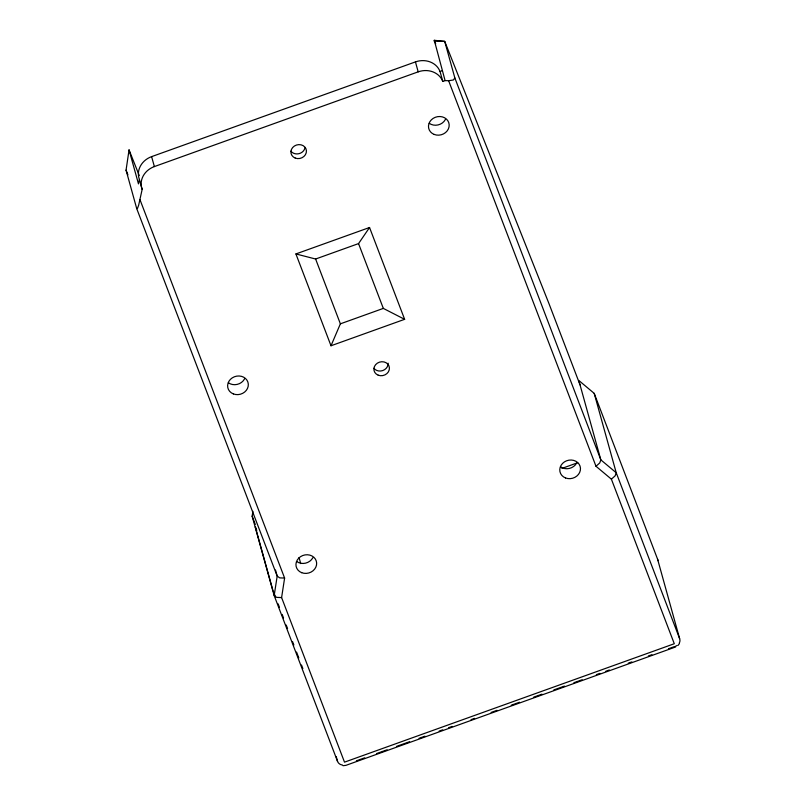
<?xml version="1.0" encoding="UTF-8"?>
<svg xmlns="http://www.w3.org/2000/svg" width="806" height="806" viewBox="0 0 806 806"><rect width="100%" height="100%" fill="white"/><g stroke="black" fill="none" stroke-linecap="round" stroke-linejoin="round"><path stroke-width="1.21" d="M136.718 208.603L137.453 208.482L138.652 205.228L142.158 189.39A19.576 17.329 -15.5 0 1 154.369 166.58L418.193 71.845A19.576 17.329 -15.5 0 1 442.796 81.436L445.093 80.61L448.62 80.711L595.987 466.261L611.391 479.167L674.29 643.732L344.505 762.154L281.606 597.578L284.609 578.073L279.692 577.872L277.183 576.078L136.718 208.603L126.058 170.157L129.051 149.906L139.257 175.567M342.419 765.015A6.529 5.773 -15.5 0 1 337.563 761.438L274.171 595.584L252.147 516.183L252.903 511.306M445.093 80.61L434.293 40.3L444.711 41.378L549.057 303.832L580.028 384.845M442.343 70.676L440.036 71.502A19.576 17.329 -15.5 0 0 415.443 61.901L151.609 156.636A19.576 17.329 -15.5 0 0 139.398 179.456L138.471 183.879L129.051 149.906M331.004 345.764L340.374 323.831L315.609 259.018L295.913 253.94L331.004 345.764L404.632 319.317L369.541 227.504L295.913 253.94M315.609 259.018L358.549 243.593L369.541 227.504M679.287 643.752L678.078 645.384M595.987 466.261L599.745 462.946L600.833 459.863L578.809 380.462L594.203 393.368L657.595 559.213L679.619 638.614A6.529 5.773 -15.5 0 1 679.277 643.077M611.391 479.167L615.139 475.852L616.227 472.759L594.203 393.368M561.913 468.427L577.69 462.715M340.374 323.831L383.324 308.406L404.632 319.317M356.393 760.814L364.675 757.842M376.493 753.6L387.132 749.782M396.582 746.386L409.589 741.711M419.049 738.316L424.953 736.19M439.139 731.102L442.685 729.833M448.599 727.707L452.146 726.438M471.057 719.637L474.603 718.368M491.146 712.423L497.06 710.308M511.246 705.21L519.517 702.238M533.703 697.15L541.975 694.178M553.793 689.936L564.432 686.108M573.892 682.712L582.164 679.74M596.349 674.652L599.896 673.383M605.8 671.257L609.346 669.988M628.267 663.187L631.813 661.917M648.356 655.973L651.903 654.704M668.456 648.759L674.36 646.634M675.619 646.966L345.945 765.347L343.013 765.7M281.606 597.578L276.68 597.377L274.171 595.584L277.183 576.078L275.501 570.033M448.62 80.711L453.375 79.985L454.866 77.981L444.711 41.378L434.132 41.086M434.293 40.3L435.683 43.796M126.058 170.157L127.912 174.831M679.619 638.614L616.227 472.759L600.833 459.863L454.866 77.981M358.549 243.593L383.324 308.406M139.992 199.717L284.609 578.073M252.147 516.183L255.301 524.424M255.421 526.912L256.771 530.439M273.174 590.909L275.42 596.793M278.12 603.855L279.47 607.381M282.171 614.434L283.521 617.97M286.211 625.023L287.561 628.559M292.507 641.495L293.858 645.022M296.558 652.084L298.804 657.968M301.504 665.021L302.855 668.547M440.036 71.502L442.796 81.436M415.443 61.901L418.193 71.845M299.056 557.571L300.729 563.596M336.223 756.622L337.563 761.438M255.311 526.943L272.72 589.74M151.609 156.636L154.369 166.58M139.398 179.456L142.158 189.39M657.595 559.213A6.529 5.773 -15.5 0 1 657.918 560.684M445.355 119.53A10.438 9.239 -15.5 0 1 429.235 123.288M244.49 378.991A10.438 9.239 -15.5 0 1 228.37 382.749M312.819 557.762A10.438 9.239 -15.5 0 1 296.699 561.51M576.653 463.027A10.438 9.239 -15.5 0 1 560.523 466.775M677.06 645.465A6.529 5.773 -15.5 0 1 675.539 646.211M304.99 147.891A7.828 6.932 -15.5 0 1 298.865 153.704A7.828 6.932 -15.5 0 1 290.895 151.165M388.109 363.174A7.828 6.932 -15.5 0 1 382.83 370.528A7.828 6.932 -15.5 0 1 373.883 368.282M233.367 393.912A10.438 9.239 -15.5 0 0 248.308 384.14A10.438 9.239 -15.5 0 0 232.239 377.873A10.438 9.239 -15.5 0 0 233.367 393.912M565.52 477.948A10.438 9.239 -15.5 0 0 580.461 468.175A10.438 9.239 -15.5 0 0 564.402 461.909A10.438 9.239 -15.5 0 0 565.52 477.948M434.233 134.451A10.438 9.239 -15.5 0 0 449.174 124.678A10.438 9.239 -15.5 0 0 433.104 118.411A10.438 9.239 -15.5 0 0 434.233 134.451M301.696 572.683A10.438 9.239 -15.5 0 0 316.637 562.91A10.438 9.239 -15.5 0 0 300.567 556.644A10.438 9.239 -15.5 0 0 301.696 572.683M378.195 375.183A7.828 6.932 -15.5 0 0 389.409 367.848A7.828 6.932 -15.5 0 0 377.359 363.153A7.828 6.932 -15.5 0 0 378.195 375.183M295.218 158.067A7.828 6.932 -15.5 0 0 306.421 150.732A7.828 6.932 -15.5 0 0 294.371 146.037A7.828 6.932 -15.5 0 0 295.218 158.067"/></g></svg>
